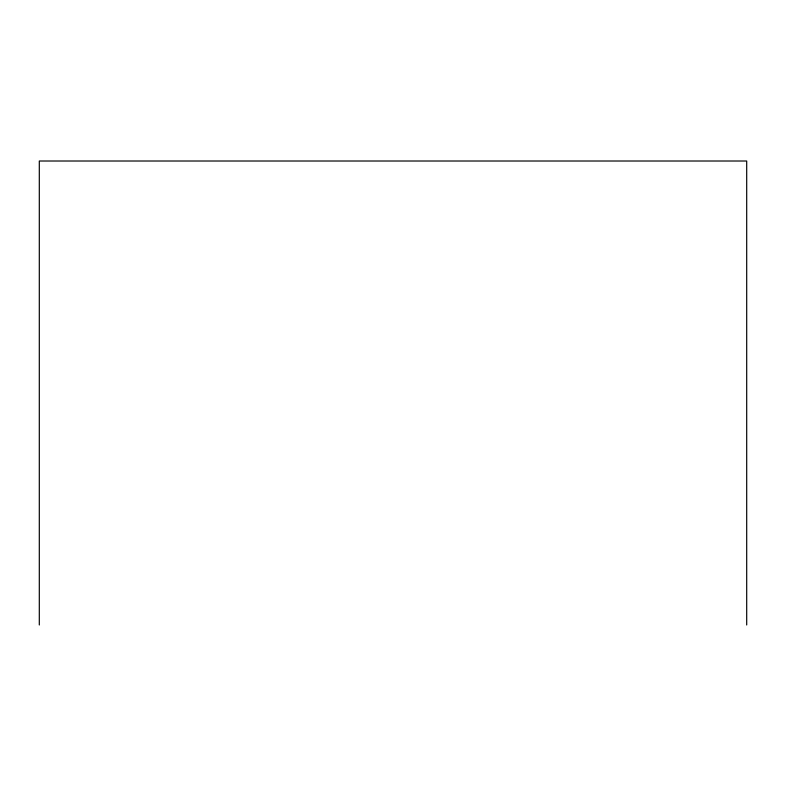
<?xml version="1.0" encoding="UTF-8"?>
<svg xmlns="http://www.w3.org/2000/svg" width="786" height="786" viewBox="0 0 786 786"><rect width="100%" height="100%" fill="white"/><g stroke="black" fill="none" stroke-linecap="round" stroke-linejoin="round"><path stroke-width="1.18" d="M746.7 624.988L746.7 161.012L39.3 161.012L39.3 624.988"/></g></svg>
